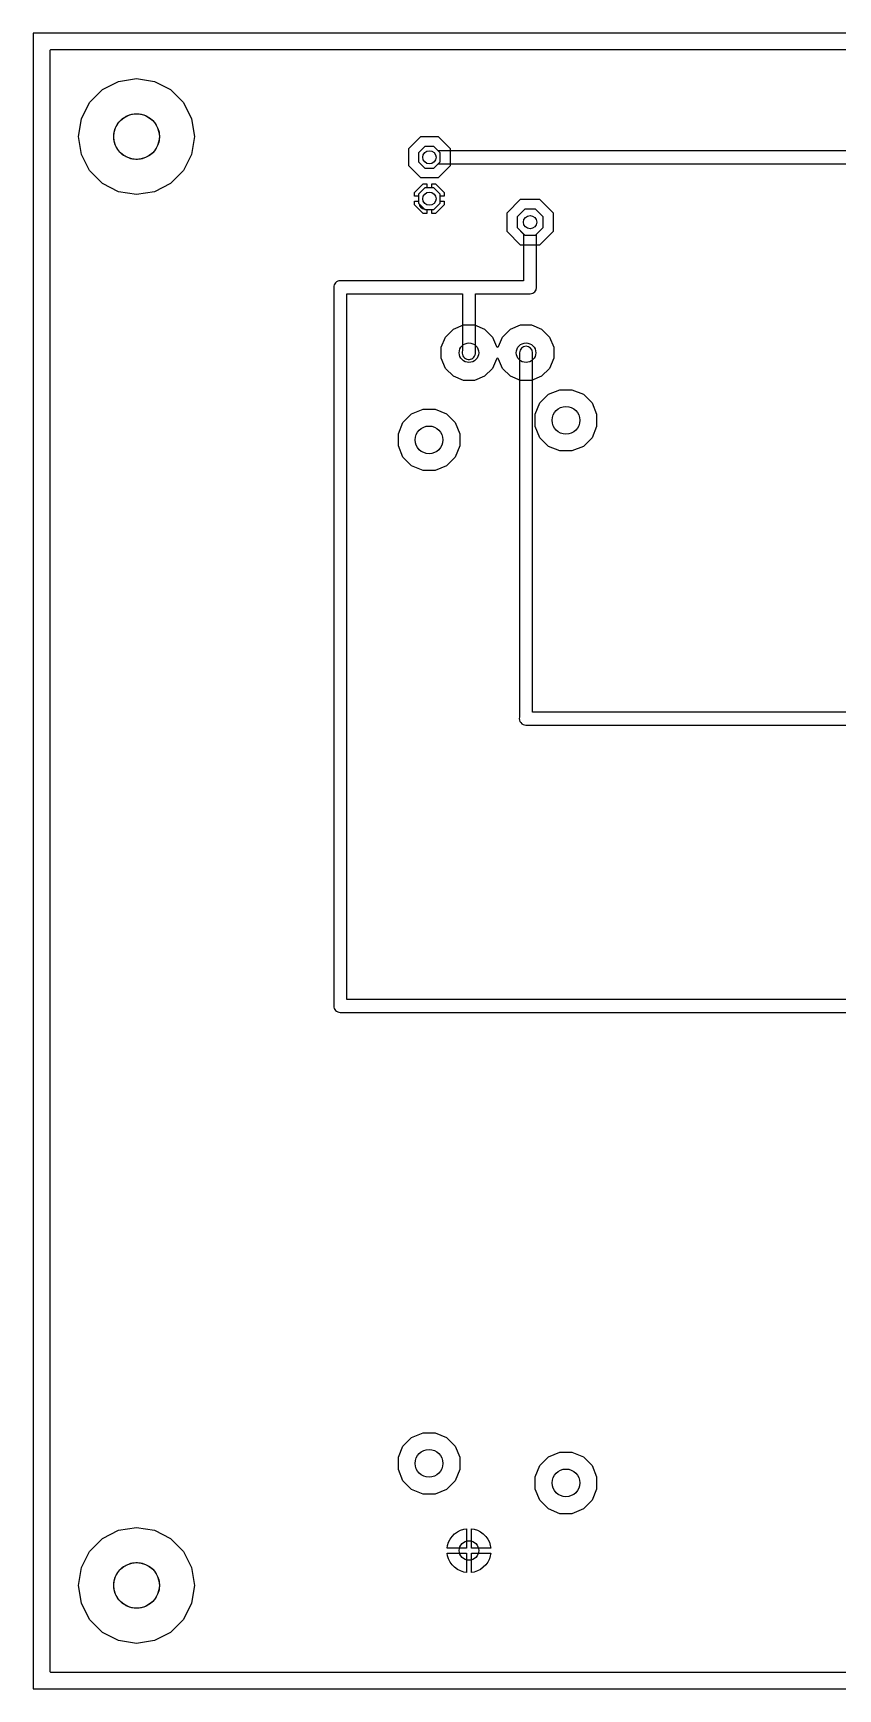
# Model space of a CAD drawing. Header units: millimetres. Extents: x 0 to 127, y 0 to 102.
# Drawn here: x 0 to 49.4, y 0 to 101.6 of the extents above; entities that cross this region are included whole.
import ezdxf

# ---------------------------------------------------------------- set-up
doc = ezdxf.new("R2010")
doc.units = ezdxf.units.MM

msp = doc.modelspace()

# ---------------------------------------------------------------- linework, layer by layer
at = {"layer": '16_copper'}
for points in [[(125.89, 1.02, 0.392588), (125.96, 1.09), (125.96, 100.51, 0.414214), (125.89, 100.58), (1.09, 100.58, 0.414214), (1.02, 100.51), (1.02, 1.09, 0.414214), (1.09, 1.02), (125.89, 1.02)], [(26.41, 80.29), (25.79, 80.55), (25.31, 81.03), (25.05, 81.65), (25.05, 82.33), (25.31, 82.95), (25.79, 83.43), (26.41, 83.69), (27.09, 83.69), (27.71, 83.43), (28.19, 82.95), (28.43, 82.38, 0.66819), (28.57, 82.38), (28.81, 82.95), (29.29, 83.43), (29.91, 83.69), (30.59, 83.69), (31.21, 83.43), (31.69, 82.95), (31.95, 82.33), (31.95, 81.65), (31.69, 81.03), (31.21, 80.55), (30.59, 80.29), (29.91, 80.29), (29.29, 80.55), (28.81, 81.03), (28.57, 81.6, 0.66819), (28.43, 81.6), (28.19, 81.03), (27.71, 80.55), (27.09, 80.29)]]:
    msp.add_lwpolyline(points, format="xyb", close=True, dxfattribs=at)
for points in [[(5.25, 91.87), (4.26, 92.37), (3.47, 93.16), (2.97, 94.15), (2.79, 95.25), (2.97, 96.35), (3.47, 97.34), (4.26, 98.13), (5.25, 98.63), (6.35, 98.81), (7.45, 98.63), (8.44, 98.13), (9.23, 97.34), (9.73, 96.35), (9.91, 95.25), (9.73, 94.15), (9.23, 93.16), (8.44, 92.37), (7.45, 91.87), (6.35, 91.69)], [(23.79, 92.71), (23.05, 93.45), (23.05, 94.51), (23.79, 95.25), (24.85, 95.25), (25.59, 94.51), (25.59, 93.45), (24.85, 92.71)], [(24.98, 93.71), (24.98, 94.25), (24.59, 94.64), (24.05, 94.64), (23.66, 94.25), (23.66, 93.71), (24.05, 93.32), (24.59, 93.32)], [(23.41, 91.59), (23.41, 91.82), (23.94, 92.35), (24.17, 92.35), (24.17, 92.1), (24.05, 92.1), (23.66, 91.71), (23.66, 91.59)], [(24.98, 91.59), (24.98, 91.71), (24.59, 92.1), (24.47, 92.1), (24.47, 92.35), (24.7, 92.35), (25.23, 91.82), (25.23, 91.59)], [(23.94, 90.53), (23.41, 91.06), (23.41, 91.29), (23.66, 91.29), (23.66, 91.17), (24.05, 90.78), (24.17, 90.78), (24.17, 90.53)], [(24.47, 90.53), (24.47, 90.78), (24.59, 90.78), (24.98, 91.17), (24.98, 91.29), (25.23, 91.29), (25.23, 91.06), (24.7, 90.53)], [(29.92, 88.59), (29.09, 89.42), (29.09, 90.58), (29.92, 91.41), (31.08, 91.41), (31.91, 90.58), (31.91, 89.42), (31.08, 88.59)], [(31.3, 89.67), (31.3, 90.33), (30.83, 90.8), (30.17, 90.8), (29.7, 90.33), (29.7, 89.67), (30.17, 89.2), (30.83, 89.2)], [(32.33, 75.96), (31.63, 76.24), (31.1, 76.77), (30.82, 77.47), (30.82, 78.21), (31.1, 78.91), (31.63, 79.44), (32.33, 79.72), (33.07, 79.72), (33.77, 79.44), (34.3, 78.91), (34.58, 78.21), (34.58, 77.47), (34.3, 76.77), (33.77, 76.24), (33.07, 75.96)], [(23.93, 74.76), (23.23, 75.04), (22.7, 75.57), (22.42, 76.27), (22.42, 77.01), (22.7, 77.71), (23.23, 78.24), (23.93, 78.52), (24.67, 78.52), (25.37, 78.24), (25.9, 77.71), (26.18, 77.01), (26.18, 76.27), (25.9, 75.57), (25.37, 75.04), (24.67, 74.76)], [(23.93, 11.95), (23.23, 12.24), (22.7, 12.77), (22.42, 13.46), (22.42, 14.21), (22.7, 14.9), (23.23, 15.43), (23.93, 15.72), (24.67, 15.72), (25.37, 15.43), (25.9, 14.9), (26.18, 14.21), (26.18, 13.46), (25.9, 12.77), (25.37, 12.24), (24.67, 11.95)], [(32.33, 10.75), (31.63, 11.04), (31.1, 11.57), (30.82, 12.26), (30.82, 13.01), (31.1, 13.7), (31.63, 14.23), (32.33, 14.52), (33.07, 14.52), (33.77, 14.23), (34.3, 13.7), (34.58, 13.01), (34.58, 12.26), (34.3, 11.57), (33.77, 11.04), (33.07, 10.75)], [(5.25, 2.97), (4.26, 3.47), (3.47, 4.26), (2.97, 5.25), (2.79, 6.35), (2.97, 7.45), (3.47, 8.44), (4.26, 9.23), (5.25, 9.73), (6.35, 9.91), (7.45, 9.73), (8.44, 9.23), (9.23, 8.44), (9.73, 7.45), (9.91, 6.35), (9.73, 5.25), (9.23, 4.26), (8.44, 3.47), (7.45, 2.97), (6.35, 2.79)], [(25.41, 8.64), (25.44, 8.8), (25.5, 9), (25.6, 9.19), (25.72, 9.36), (25.87, 9.51), (26.04, 9.64), (26.23, 9.73), (26.43, 9.8), (26.6, 9.83), (26.6, 8.64)], [(26.9, 8.64), (26.9, 9.83), (27.07, 9.8), (27.27, 9.73), (27.46, 9.64), (27.63, 9.51), (27.78, 9.36), (27.9, 9.19), (28, 9), (28.06, 8.8), (28.09, 8.64)], [(26.43, 7.17), (26.23, 7.24), (26.04, 7.33), (25.87, 7.46), (25.72, 7.61), (25.6, 7.78), (25.5, 7.97), (25.44, 8.17), (25.41, 8.33), (26.6, 8.33), (26.6, 7.15)], [(26.75, 8.49), (26.75, 8.49), (26.75, 8.49), (26.75, 8.49)], [(26.9, 8.33), (28.09, 8.33), (28.06, 8.17), (28, 7.97), (27.9, 7.78), (27.78, 7.61), (27.63, 7.46), (27.46, 7.33), (27.27, 7.24), (27.07, 7.17), (26.9, 7.15)]]:
    msp.add_lwpolyline(points, close=True, dxfattribs=at)
at = {"layer": '1_copper'}
for points in [[(59.07, 70.5), (57.77, 70.5), (57.77, 70.25), (54.03, 70.25), (54.03, 93.98, 0.414214), (53.63, 94.38), (24.85, 94.38), (24.59, 94.64), (24.05, 94.64), (23.66, 94.25), (23.66, 93.71), (24.05, 93.32), (24.59, 93.32), (24.85, 93.58), (53.23, 93.58), (53.23, 69.75, 0.642142), (53.89, 69.45), (57.77, 69.45), (57.77, 69.2), (59.07, 69.2)], [(24.98, 91.17), (24.98, 91.71), (24.59, 92.1), (24.05, 92.1), (23.66, 91.71), (23.66, 91.17), (23.7, 91.13, 0.42401), (24.01, 90.82), (24.05, 90.78), (24.59, 90.78)], [(58.37, 59.14, 0.939365), (58.32, 59.94), (30.65, 59.94), (30.65, 81.99, 1), (29.85, 81.99), (29.85, 59.63, 0.485297), (30.24, 59.14), (58.32, 59.14)]]:
    msp.add_lwpolyline(points, format="xyb", close=True, dxfattribs=at)
msp.add_lwpolyline([(58.42, 42.31), (19.25, 42.31), (19.25, 85.6), (26.35, 85.6), (26.35, 82.12, 0.999695), (27.13, 81.86), (27.13, 81.87, 0.073473), (27.15, 81.99), (27.15, 85.6), (30.5, 85.6), (30.51, 85.6, 0.406257), (30.9, 86), (30.9, 89.27), (31.3, 89.67), (31.3, 90.33), (30.83, 90.8), (30.17, 90.8), (29.7, 90.33), (29.7, 89.67), (30.1, 89.27), (30.1, 86.4), (18.85, 86.4, 0.414214), (18.45, 86), (18.45, 41.91, 0.414214), (18.85, 41.51), (58.33, 41.51)], format="xyb", dxfattribs=at)
at = {"layer": 'drills_NPTH'}
for centre in [(6.35, 95.25), (6.35, 6.35)]:
    msp.add_circle(centre, 1.4, dxfattribs=at)
at = {"layer": 'drills_PTH'}
for centre, radius in [((24.32, 93.98), 0.406), ((24.32, 91.44), 0.406), ((30.5, 90), 0.406), ((26.75, 81.99), 0.6), ((30.25, 81.99), 0.6), ((32.7, 77.84), 0.85), ((24.3, 76.64), 0.85), ((24.3, 13.84), 0.85), ((32.7, 12.64), 0.85), ((26.75, 8.49), 0.6)]:
    msp.add_circle(centre, radius, dxfattribs=at)
at = {"layer": 'holes'}
for points in [[(7.75, 95.2), (7.74, 95.1), (7.73, 95), (7.71, 94.9), (7.68, 94.81), (7.64, 94.71), (7.6, 94.62), (7.55, 94.54), (7.5, 94.45), (7.44, 94.37), (7.38, 94.3), (7.3, 94.22), (7.23, 94.16), (7.15, 94.1), (7.06, 94.05), (6.98, 94), (6.89, 93.96), (6.79, 93.92), (6.7, 93.89), (6.6, 93.87), (6.5, 93.86), (6.4, 93.85), (6.3, 93.85), (6.2, 93.86), (6.1, 93.87), (6, 93.89), (5.91, 93.92), (5.81, 93.96), (5.72, 94), (5.64, 94.05), (5.55, 94.1), (5.47, 94.16), (5.4, 94.22), (5.32, 94.3), (5.26, 94.37), (5.2, 94.45), (5.15, 94.54), (5.1, 94.62), (5.06, 94.71), (5.02, 94.81), (4.99, 94.9), (4.97, 95), (4.96, 95.1), (4.95, 95.2), (4.95, 95.3), (4.96, 95.4), (4.97, 95.5), (4.99, 95.6), (5.02, 95.69), (5.06, 95.79), (5.1, 95.88), (5.15, 95.96), (5.2, 96.05), (5.26, 96.13), (5.32, 96.2), (5.4, 96.28), (5.47, 96.34), (5.55, 96.4), (5.64, 96.45), (5.72, 96.5), (5.81, 96.54), (5.91, 96.58), (6, 96.61), (6.1, 96.63), (6.2, 96.64), (6.3, 96.65), (6.4, 96.65), (6.5, 96.64), (6.6, 96.63), (6.7, 96.61), (6.79, 96.58), (6.89, 96.54), (6.98, 96.5), (7.06, 96.45), (7.15, 96.4), (7.23, 96.34), (7.3, 96.28), (7.38, 96.2), (7.44, 96.13), (7.5, 96.05), (7.55, 95.96), (7.6, 95.88), (7.64, 95.79), (7.68, 95.69), (7.71, 95.6), (7.73, 95.5), (7.74, 95.4), (7.75, 95.3), (7.75, 95.2)], [(7.75, 6.3), (7.74, 6.2), (7.73, 6.1), (7.71, 6), (7.68, 5.91), (7.64, 5.81), (7.6, 5.72), (7.55, 5.64), (7.5, 5.55), (7.44, 5.47), (7.38, 5.4), (7.3, 5.32), (7.23, 5.26), (7.15, 5.2), (7.06, 5.15), (6.98, 5.1), (6.89, 5.06), (6.79, 5.02), (6.7, 4.99), (6.6, 4.97), (6.5, 4.96), (6.4, 4.95), (6.3, 4.95), (6.2, 4.96), (6.1, 4.97), (6, 4.99), (5.91, 5.02), (5.81, 5.06), (5.72, 5.1), (5.64, 5.15), (5.55, 5.2), (5.47, 5.26), (5.4, 5.32), (5.32, 5.4), (5.26, 5.47), (5.2, 5.55), (5.15, 5.64), (5.1, 5.72), (5.06, 5.81), (5.02, 5.91), (4.99, 6), (4.97, 6.1), (4.96, 6.2), (4.95, 6.3), (4.95, 6.4), (4.96, 6.5), (4.97, 6.6), (4.99, 6.7), (5.02, 6.79), (5.06, 6.89), (5.1, 6.98), (5.15, 7.06), (5.2, 7.15), (5.26, 7.23), (5.32, 7.3), (5.4, 7.38), (5.47, 7.44), (5.55, 7.5), (5.64, 7.55), (5.72, 7.6), (5.81, 7.64), (5.91, 7.68), (6, 7.71), (6.1, 7.73), (6.2, 7.74), (6.3, 7.75), (6.4, 7.75), (6.5, 7.74), (6.6, 7.73), (6.7, 7.71), (6.79, 7.68), (6.89, 7.64), (6.98, 7.6), (7.06, 7.55), (7.15, 7.5), (7.23, 7.44), (7.3, 7.38), (7.38, 7.3), (7.44, 7.23), (7.5, 7.15), (7.55, 7.06), (7.6, 6.98), (7.64, 6.89), (7.68, 6.79), (7.71, 6.7), (7.73, 6.6), (7.74, 6.5), (7.75, 6.4), (7.75, 6.3)]]:
    msp.add_lwpolyline(points, close=True, dxfattribs=at)
at = {"layer": 'outline'}
msp.add_lwpolyline([(0, 0), (126.98, 0), (126.98, 101.6), (0, 101.6), (0, 0)], close=True, dxfattribs=at)

doc.saveas('drawing.dxf')
